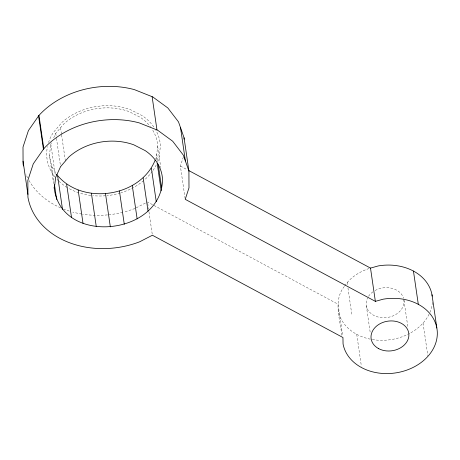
<?xml version="1.0" encoding="UTF-8"?>
<svg xmlns="http://www.w3.org/2000/svg" width="460" height="460" viewBox="0 0 460 460"><rect width="100%" height="100%" fill="white"/><g stroke="black" fill="none" stroke-linecap="round" stroke-linejoin="round"><path stroke-width="0.34" stroke-dasharray="2.3 1.72" d="M53.584 183.661L49.45 155.348L50.801 144.124L51.382 142.859M156.647 159.695L156.337 157.567L157.682 146.349A54.366 42.722 -8.3 0 0 152.064 129.093M185.127 198.617L180.377 166.054L183.252 157.286M53.705 137.793L55.74 133.36L63.946 123.792A54.366 42.722 -8.3 0 1 128.967 111.561L140.478 117.426A54.366 42.722 -8.3 0 1 150.386 126.713M155.756 158.838L156.337 157.567M344.316 286.465C332.758 300.731 340.394 319.999 341.918 336.139M344.718 285.873C350.336 277.414 359.628 271.63 369.133 268.473M136.177 207.828L147.528 201.969L338.1 304.244L342.746 336.099M180.377 166.054L187.329 169.786M49.45 155.348L51.79 166.261L56.195 173.661M423.056 323.07L427.806 355.626M403.955 300.219L407.98 327.825M366.338 305.877L370.363 333.488M356.736 334.328L361.387 366.183M347.133 282.325L347.547 285.154M347.961 287.983L351.986 315.589M157.682 146.349L160.781 167.584M156.733 154.255L157.768 161.333M147.735 203.383L148.252 206.925M148.356 207.632L148.563 209.047M148.977 211.876L152.386 235.238M60.547 127.759L61.473 134.13M61.577 134.837L65.4 161.029M55.74 133.36L56.361 137.609M56.465 138.316L60.593 166.629M50.801 144.124L55.344 175.271M51.79 166.261L54.061 181.832M134.912 208.478A81.552 64.089 -8.3 0 1 123.487 212.129M122.797 212.302A81.552 64.089 -8.3 0 1 108.123 214.837M107.416 214.906A81.552 64.089 -8.3 0 1 82.466 214.141M81.754 214.026A81.552 64.089 -8.3 0 1 72.749 212.077M69.287 211.071A81.552 64.089 -8.3 0 1 63.865 209.168M60.582 207.811A81.552 64.089 -8.3 0 1 28.635 179.802M27.657 177.916A81.552 64.089 -8.3 0 1 25.927 174.03M403.851 299.512A19.027 14.956 -8.3 0 1 382.864 317.728A19.027 14.956 -8.3 0 1 367.494 298.097M368.558 296.269A19.027 14.956 -8.3 0 1 373.365 291.548M375.101 290.49A19.027 14.956 -8.3 0 1 403.546 298.241M432.383 302.421A47.57 37.386 -8.3 0 1 429.956 312.305M429.099 314.186A47.57 37.386 -8.3 0 1 410.251 333.115M409.63 333.454A47.57 37.386 -8.3 0 1 370.955 339.296M370.26 339.158A47.57 37.386 -8.3 0 1 338.203 310.655M157.677 161.759A57.109 44.879 -8.3 0 0 158.999 157.906L160.413 146.119A57.109 44.879 -8.3 0 0 155.848 130.22M156.25 164.933A57.109 44.879 -8.3 0 1 152.668 170.896M152.266 171.448A57.109 44.879 -8.3 0 1 144.164 180.17M143.646 180.619A57.109 44.879 -8.3 0 1 120.894 192.809M120.227 193.016A57.109 44.879 -8.3 0 1 106.984 195.638M105.581 195.77A57.109 44.879 -8.3 0 1 92.868 195.69M90.798 195.46A57.109 44.879 -8.3 0 1 79.54 193.01M78.867 192.797A57.109 44.879 -8.3 0 1 67.741 187.818M67.137 187.456A57.109 44.879 -8.3 0 1 59.167 181.458M58.656 180.97A57.109 44.879 -8.3 0 1 56.235 178.445M55.344 177.399A57.109 44.879 -8.3 0 1 47.461 146.533M48.53 142.502A57.109 44.879 -8.3 0 1 53.331 132.48L61.945 122.423A57.109 44.879 -8.3 0 1 130.249 109.584L142.341 115.742A57.109 44.879 -8.3 0 1 154.364 127.771"/><path stroke-width="0.69" d="M54.303 188.617L55.654 177.393L60.593 166.629L68.799 157.061A54.366 42.722 -8.3 0 1 133.82 144.831L145.331 150.696A54.366 42.722 -8.3 0 1 162.535 179.618C161.494 235.911 60.254 245.996 54.096 187.197M56.557 174.277C81.34 205.873 140.277 197.478 155.175 160.103M188.916 171.062L183.356 155.158L172.69 141.226L157.642 130.22L139.242 122.889A81.552 64.089 -8.3 0 0 43.809 148.683L33.269 163.84L27.853 180.377L27.928 197.173A81.552 64.089 -8.3 0 0 139.765 241.747L152.386 235.238L342.953 337.513L343.056 343.925A47.57 37.386 -8.3 0 0 396.738 372.738A47.57 37.386 -8.3 0 0 436.839 328.003A47.57 37.386 -8.3 0 0 383.157 299.19L375.36 301.363L185.23 199.324L188.991 187.852L188.916 171.062L184.063 137.793L178.503 121.888L167.837 107.956L152.789 96.951L134.389 89.62A81.552 64.089 -8.3 0 0 38.956 115.414L28.416 130.571L23 147.108L23.075 163.904A81.552 64.089 -8.3 0 0 23.471 165.945M188.588 170.459L370.507 268.094L378.304 265.92A47.57 37.386 -8.3 0 1 432.204 296.102M431.986 294.733L436.839 328.003M413.448 271.061L418.307 304.33M370.507 268.094L375.36 301.363M180.533 127.707L185.386 160.977M152.122 96.686L156.975 129.956M158.286 164.875L161.586 187.525M157.165 163.231L161.19 190.837M151.392 168.331L156.245 201.601M143.186 177.905L148.045 211.174M132.284 185.633L137.137 218.902M119.427 190.992L124.28 224.256M105.484 193.608L110.337 226.878M91.413 193.321L96.266 226.584M78.171 190.13L83.024 223.399M66.66 184.264L71.513 217.534M57.661 176.123L62.514 209.392M54.475 184.667L56.643 199.531M38.956 115.414L43.809 148.683M38.571 115.966L43.424 149.236M23.063 161.184L27.916 194.453M184.063 137.793L184.069 139.19M378.603 348.617A19.027 14.956 -8.3 0 0 408.767 336.697A19.027 14.956 -8.3 0 0 382.467 322.581A19.027 14.956 -8.3 0 0 378.603 348.617"/></g></svg>
